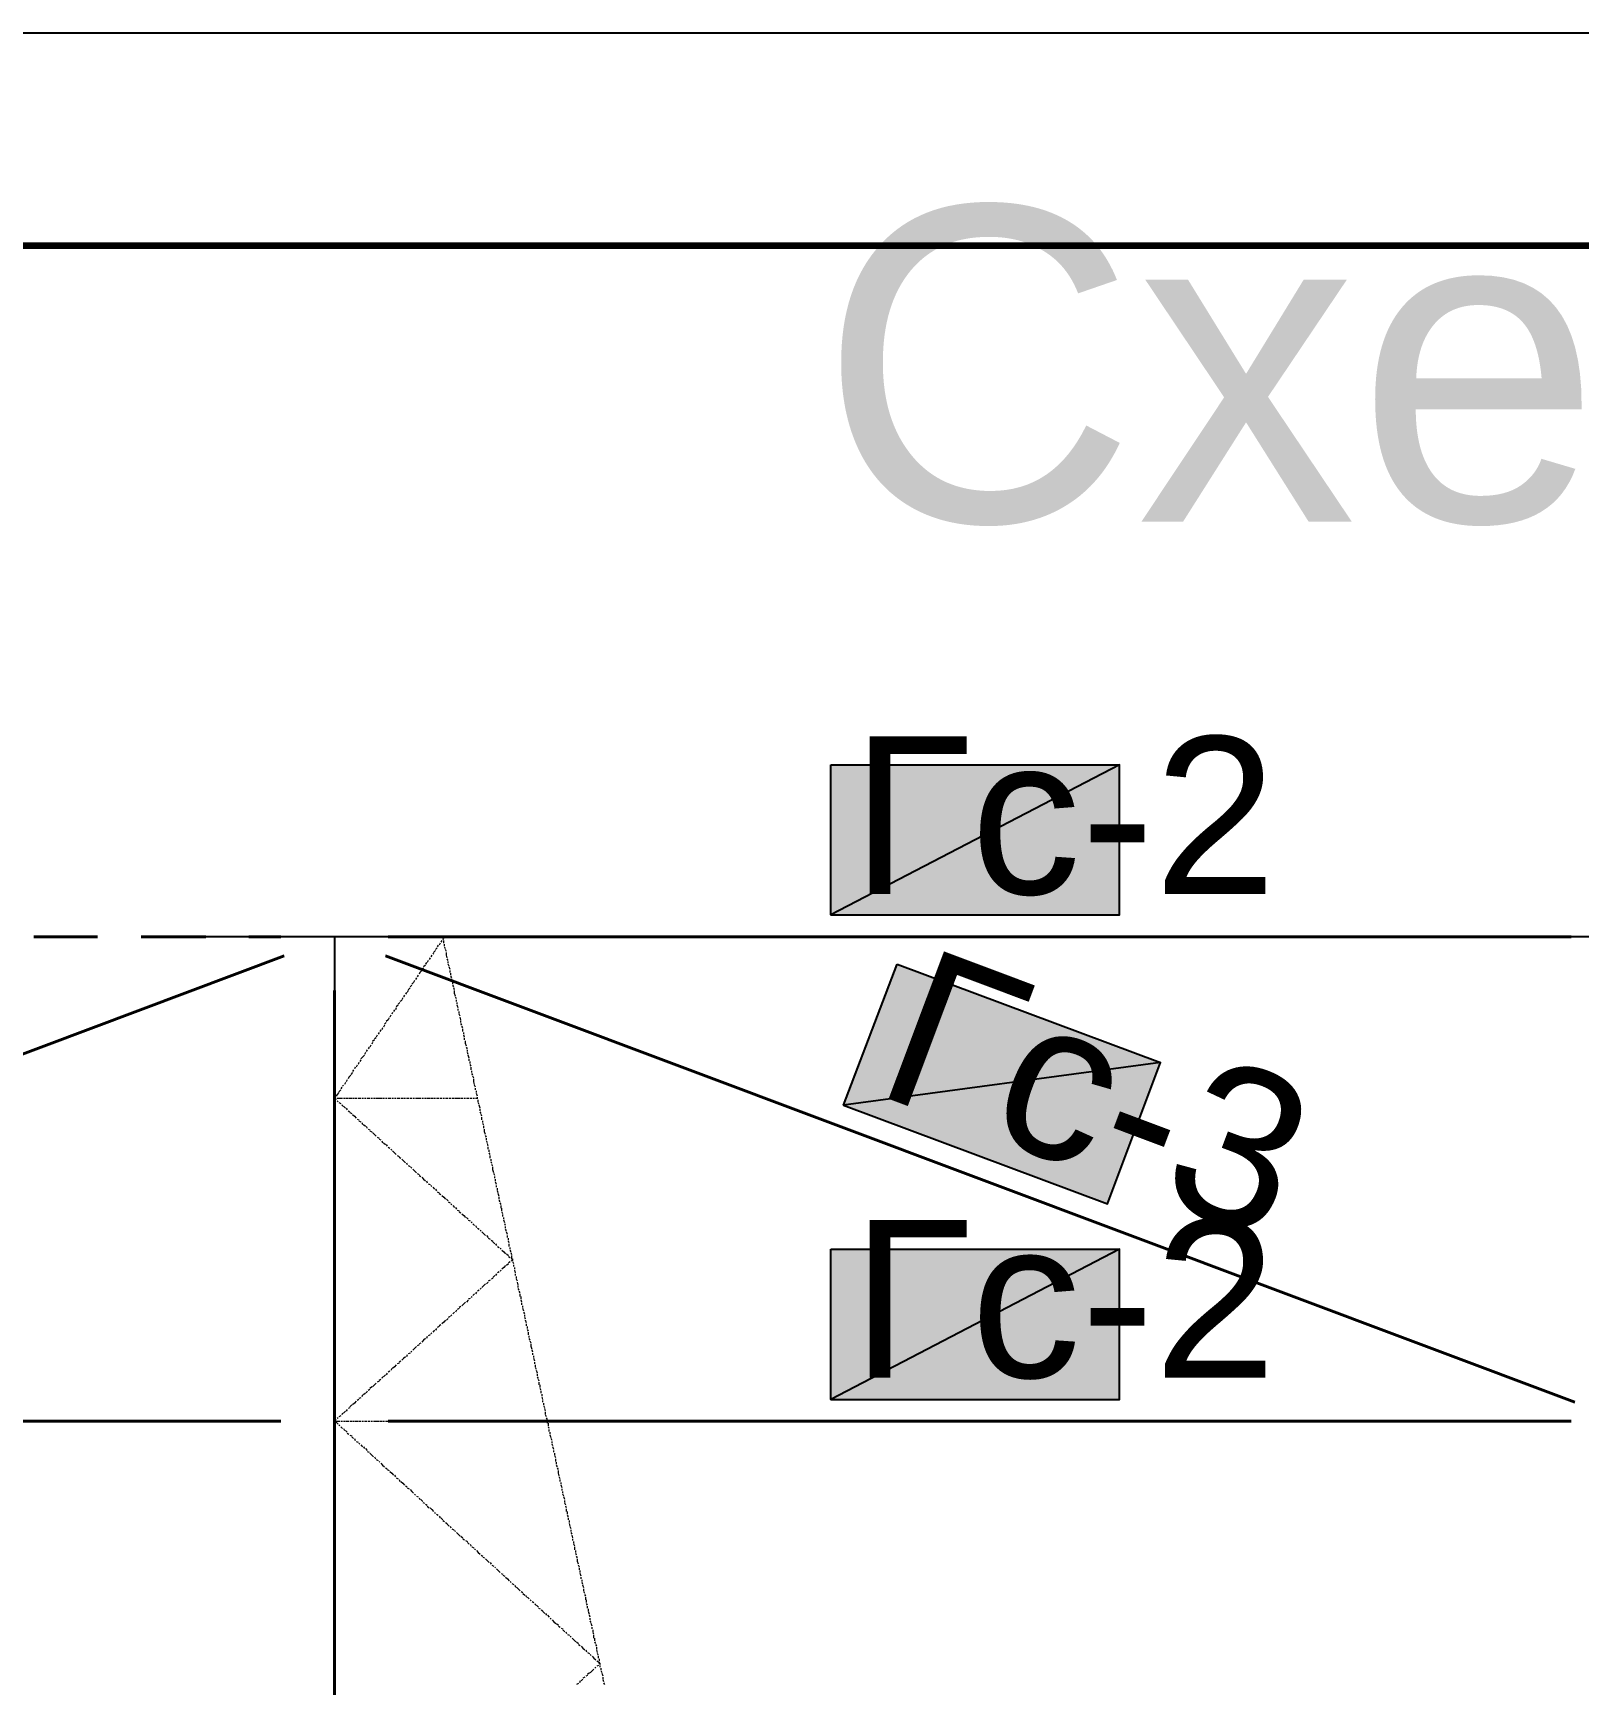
# Model space of a CAD drawing. Extents: x 0 to 604, y 0 to 420.
# Drawn here: x 102.81 to 138.74, y 381.6 to 420 of the extents above; entities that cross this region are included whole.
import ezdxf

# ---------------------------------------------------------------- set-up
doc = ezdxf.new("R2010")
doc.units = 0
doc.styles.add('TEYPDFCAD_TEXT', font='arial.ttf')

# ---------------------------------------------------------------- blocks, each defined once
blk = doc.blocks.new('A2-landscape')
for points in [[(594, 420), (0, 420)], [(589, 415), (20, 415)]]:
    blk.add_lwpolyline(points)

msp = doc.modelspace()

# ---------------------------------------------------------------- hatches: boundary and pattern name
at = {"true_color": 0xffffff}
h = msp.add_hatch(color=0, dxfattribs=at)
h.paths.add_polyline_path([(121.349, 402.992), (128.058, 402.992), (121.349, 399.5)])
h.paths.add_polyline_path([(128.058, 402.992), (121.349, 399.5), (128.058, 399.5)])
h = msp.add_hatch(color=0, dxfattribs=at)
h.paths.add_polyline_path([(122.894, 398.357), (129.011, 396.071), (121.645, 395.076)])
h.paths.add_polyline_path([(129.011, 396.071), (121.645, 395.076), (127.783, 392.79)])
h = msp.add_hatch(color=0, dxfattribs=at)
h.paths.add_polyline_path([(121.349, 391.731), (128.058, 391.731), (121.349, 388.239)])
h.paths.add_polyline_path([(128.058, 391.731), (121.349, 388.239), (128.058, 388.239)])

# ---------------------------------------------------------------- linework, layer by layer
at = {"color": 0, "lineweight": 0, "true_color": 0xffffff}
for p, q in [((121.349, 399.5), (128.058, 399.5)), ((121.645, 395.076), (127.783, 392.79)), ((121.349, 388.239), (128.058, 388.239))]:
    msp.add_line(p, q, dxfattribs=at)
at = {"color": 7, "lineweight": 25}
for p, q in [((103.823, 398.992), (102.828, 398.992)), ((125.328, 398.992), (105.325, 398.992)), ((109.813, 398.992), (109.813, 385.593)), ((127.826, 398.992), (126.809, 398.992)), ((149.31, 398.992), (129.328, 398.992)), ((109.813, 384.09), (109.813, 383.074))]:
    msp.add_line(p, q, dxfattribs=at)
at = {"color": 7, "lineweight": 40}
for p, q in [((104.309, 398.992), (102.828, 398.992)), ((106.828, 398.992), (105.325, 398.992)), ((108.564, 398.992), (107.823, 398.992)), ((138.557, 398.992), (111.061, 398.992)), ((80.984, 388.175), (108.648, 398.547)), ((138.642, 388.175), (110.998, 398.547)), ((109.813, 397.743), (109.813, 310.219)), ((108.564, 387.731), (81.068, 387.731)), ((138.557, 387.731), (111.061, 387.731))]:
    msp.add_line(p, q, dxfattribs=at)
at = {"color": 7, "lineweight": 5}
for p, q in [((112.353, 398.928), (112.332, 398.949)), ((112.332, 398.949), (112.332, 398.928)), ((112.078, 398.568), (112.056, 398.526)), ((112.12, 398.611), (112.099, 398.589)), ((112.162, 398.674), (112.12, 398.632)), ((112.204, 398.738), (112.162, 398.695)), ((112.226, 398.801), (112.204, 398.759)), ((112.268, 398.843), (112.247, 398.801)), ((112.31, 398.907), (112.289, 398.865)), ((112.353, 398.843), (112.353, 398.907)), ((112.374, 398.78), (112.374, 398.822)), ((112.395, 398.716), (112.374, 398.759)), ((112.416, 398.653), (112.395, 398.695)), ((112.416, 398.568), (112.416, 398.632)), ((112.437, 398.505), (112.416, 398.568)), ((111.845, 398.209), (111.802, 398.166)), ((111.887, 398.272), (111.845, 398.23)), ((111.929, 398.335), (111.887, 398.293)), ((111.951, 398.399), (111.929, 398.357)), ((111.993, 398.441), (111.972, 398.399)), ((112.035, 398.505), (112.014, 398.462)), ((112.459, 398.441), (112.437, 398.484)), ((112.459, 398.378), (112.459, 398.42)), ((112.48, 398.314), (112.459, 398.357)), ((112.501, 398.23), (112.48, 398.293)), ((112.501, 398.166), (112.501, 398.209)), ((111.57, 397.806), (111.527, 397.764)), ((111.612, 397.87), (111.57, 397.827)), ((111.654, 397.933), (111.612, 397.891)), ((111.675, 397.976), (111.654, 397.933)), ((111.718, 398.039), (111.697, 397.997)), ((111.76, 398.103), (111.739, 398.06)), ((111.802, 398.166), (111.781, 398.124)), ((112.522, 398.103), (112.522, 398.145)), ((112.543, 398.039), (112.522, 398.081)), ((112.543, 397.954), (112.543, 398.018)), ((112.564, 397.891), (112.564, 397.933)), ((112.585, 397.827), (112.564, 397.87)), ((112.607, 397.764), (112.585, 397.806)), ((111.337, 397.468), (111.294, 397.425)), ((111.379, 397.51), (111.337, 397.489)), ((111.4, 397.574), (111.379, 397.531)), ((111.442, 397.637), (111.421, 397.595)), ((111.485, 397.7), (111.464, 397.658)), ((111.527, 397.743), (111.506, 397.7)), ((112.607, 397.679), (112.607, 397.743)), ((112.628, 397.616), (112.607, 397.679)), ((112.649, 397.552), (112.628, 397.595)), ((112.649, 397.489), (112.649, 397.531)), ((112.67, 397.425), (112.67, 397.468)), ((111.061, 397.065), (111.019, 397.023)), ((111.083, 397.108), (111.061, 397.065)), ((111.125, 397.171), (111.104, 397.129)), ((111.167, 397.235), (111.146, 397.192)), ((111.21, 397.298), (111.189, 397.256)), ((111.252, 397.341), (111.231, 397.298)), ((111.294, 397.404), (111.252, 397.362)), ((112.691, 397.341), (112.67, 397.404)), ((112.691, 397.277), (112.691, 397.319)), ((112.713, 397.214), (112.713, 397.256)), ((112.734, 397.15), (112.713, 397.192)), ((112.755, 397.065), (112.734, 397.129)), ((112.755, 397.002), (112.755, 397.044)), ((110.786, 396.642), (110.744, 396.621)), ((110.808, 396.706), (110.786, 396.663)), ((110.85, 396.769), (110.829, 396.727)), ((110.892, 396.833), (110.871, 396.79)), ((110.934, 396.875), (110.913, 396.833)), ((110.977, 396.938), (110.956, 396.896)), ((111.019, 397.002), (110.977, 396.96)), ((112.776, 396.938), (112.755, 396.981)), ((112.797, 396.875), (112.776, 396.917)), ((112.797, 396.79), (112.797, 396.854)), ((112.818, 396.727), (112.818, 396.769)), ((112.84, 396.663), (112.818, 396.706)), ((112.84, 396.6), (112.84, 396.642)), ((110.532, 396.303), (110.511, 396.261)), ((110.575, 396.367), (110.553, 396.325)), ((110.617, 396.43), (110.596, 396.388)), ((110.659, 396.473), (110.638, 396.43)), ((110.702, 396.536), (110.68, 396.494)), ((110.744, 396.6), (110.702, 396.557)), ((112.861, 396.515), (112.861, 396.579)), ((112.882, 396.452), (112.861, 396.515)), ((112.903, 396.388), (112.882, 396.43)), ((112.903, 396.325), (112.903, 396.367)), ((112.924, 396.261), (112.903, 396.303)), ((110.257, 395.901), (110.236, 395.859)), ((110.299, 395.965), (110.278, 395.923)), ((110.342, 396.007), (110.321, 395.965)), ((110.384, 396.071), (110.363, 396.028)), ((110.427, 396.134), (110.405, 396.092)), ((110.469, 396.198), (110.427, 396.155)), ((110.511, 396.24), (110.469, 396.198)), ((112.945, 396.176), (112.924, 396.24)), ((112.945, 396.113), (112.945, 396.155)), ((112.966, 396.049), (112.966, 396.092)), ((112.988, 395.986), (112.966, 396.028)), ((112.988, 395.901), (112.988, 395.965)), ((113.009, 395.838), (113.009, 395.88)), ((109.982, 395.499), (109.961, 395.457)), ((110.024, 395.541), (110.003, 395.52)), ((110.067, 395.605), (110.046, 395.563)), ((110.109, 395.668), (110.088, 395.626)), ((110.151, 395.732), (110.13, 395.69)), ((110.194, 395.774), (110.151, 395.732)), ((110.236, 395.838), (110.194, 395.796)), ((113.03, 395.774), (113.009, 395.817)), ((113.051, 395.711), (113.03, 395.753)), ((113.051, 395.626), (113.051, 395.69)), ((113.072, 395.563), (113.051, 395.626)), ((113.094, 395.499), (113.072, 395.541)), ((109.834, 395.266), (109.813, 395.245)), ((109.813, 395.245), (109.855, 395.203)), ((109.813, 395.203), (109.813, 395.245)), ((109.813, 395.245), (109.855, 395.245)), ((109.813, 395.139), (109.813, 395.182)), ((109.813, 395.055), (109.813, 395.118)), ((109.876, 395.33), (109.855, 395.288)), ((109.918, 395.372), (109.876, 395.33)), ((109.876, 395.245), (109.94, 395.245)), ((109.876, 395.182), (109.897, 395.16)), ((109.961, 395.436), (109.918, 395.393)), ((109.918, 395.139), (109.961, 395.118)), ((109.94, 395.245), (110.003, 395.245)), ((110.024, 395.245), (110.067, 395.245)), ((110.088, 395.245), (110.13, 395.245)), ((110.151, 395.245), (110.215, 395.245)), ((110.236, 395.245), (110.278, 395.245)), ((110.299, 395.245), (110.342, 395.245)), ((110.363, 395.245), (110.427, 395.245)), ((110.448, 395.245), (110.49, 395.245)), ((110.511, 395.245), (110.553, 395.245)), ((110.575, 395.245), (110.638, 395.245)), ((110.659, 395.245), (110.702, 395.245)), ((110.723, 395.245), (110.765, 395.245)), ((110.786, 395.245), (110.85, 395.245)), ((110.85, 395.245), (110.913, 395.245)), ((110.934, 395.245), (110.977, 395.245)), ((110.998, 395.245), (111.04, 395.245)), ((111.061, 395.245), (111.125, 395.245)), ((111.146, 395.245), (111.189, 395.245)), ((111.21, 395.245), (111.252, 395.245)), ((111.273, 395.245), (111.337, 395.245)), ((111.358, 395.245), (111.4, 395.245)), ((111.421, 395.245), (111.464, 395.245)), ((111.485, 395.245), (111.548, 395.245)), ((111.57, 395.245), (111.612, 395.245)), ((111.633, 395.245), (111.675, 395.245)), ((111.697, 395.245), (111.76, 395.245)), ((111.76, 395.245), (111.823, 395.245)), ((111.845, 395.245), (111.887, 395.245)), ((111.908, 395.245), (111.951, 395.245)), ((111.972, 395.245), (112.035, 395.245)), ((112.056, 395.245), (112.099, 395.245)), ((112.12, 395.245), (112.162, 395.245)), ((112.183, 395.245), (112.247, 395.245)), ((112.268, 395.245), (112.31, 395.245)), ((112.332, 395.245), (112.374, 395.245)), ((112.395, 395.245), (112.459, 395.245)), ((112.48, 395.245), (112.522, 395.245)), ((112.543, 395.245), (112.585, 395.245)), ((112.607, 395.245), (112.67, 395.245)), ((112.67, 395.245), (112.734, 395.245)), ((112.755, 395.245), (112.797, 395.245)), ((112.818, 395.245), (112.861, 395.245)), ((112.882, 395.245), (112.945, 395.245)), ((112.966, 395.245), (113.009, 395.245)), ((113.03, 395.245), (113.072, 395.245)), ((113.094, 395.436), (113.094, 395.478)), ((113.094, 395.245), (113.136, 395.245)), ((113.115, 395.372), (113.115, 395.414)), ((113.136, 395.288), (113.115, 395.351)), ((113.136, 395.224), (113.136, 395.266)), ((113.157, 395.16), (113.157, 395.203)), ((113.178, 395.097), (113.157, 395.139)), ((109.813, 394.991), (109.813, 395.055)), ((109.813, 394.928), (109.813, 394.97)), ((109.813, 394.864), (109.813, 394.906)), ((109.813, 394.779), (109.813, 394.843)), ((109.813, 394.716), (109.813, 394.758)), ((109.982, 395.097), (110.003, 395.055)), ((110.024, 395.055), (110.067, 395.012)), ((110.088, 395.012), (110.109, 394.97)), ((110.13, 394.949), (110.172, 394.928)), ((110.172, 394.906), (110.215, 394.885)), ((110.236, 394.864), (110.278, 394.822)), ((110.278, 394.822), (110.321, 394.779)), ((110.342, 394.758), (110.384, 394.737)), ((113.199, 395.012), (113.178, 395.076)), ((113.199, 394.949), (113.199, 394.991)), ((113.221, 394.885), (113.199, 394.928)), ((113.242, 394.822), (113.221, 394.864)), ((113.242, 394.737), (113.242, 394.801)), ((109.813, 394.652), (109.813, 394.695)), ((109.813, 394.568), (109.813, 394.631)), ((109.813, 394.504), (109.813, 394.547)), ((109.813, 394.441), (109.813, 394.483)), ((109.813, 394.356), (109.813, 394.42)), ((109.813, 394.293), (109.813, 394.335)), ((110.384, 394.716), (110.427, 394.695)), ((110.448, 394.674), (110.469, 394.631)), ((110.49, 394.631), (110.532, 394.589)), ((110.553, 394.589), (110.575, 394.547)), ((110.596, 394.525), (110.638, 394.504)), ((110.638, 394.483), (110.68, 394.462)), ((110.702, 394.441), (110.744, 394.399)), ((110.744, 394.399), (110.786, 394.356)), ((110.808, 394.335), (110.85, 394.314)), ((113.263, 394.674), (113.263, 394.716)), ((113.284, 394.61), (113.263, 394.652)), ((113.284, 394.547), (113.284, 394.589)), ((113.305, 394.462), (113.305, 394.525)), ((113.326, 394.399), (113.305, 394.462)), ((113.347, 394.335), (113.326, 394.377)), ((109.813, 394.229), (109.813, 394.271)), ((109.813, 394.144), (109.813, 394.208)), ((109.813, 394.081), (109.813, 394.144)), ((109.813, 394.017), (109.813, 394.06)), ((109.813, 393.954), (109.813, 393.996)), ((110.85, 394.293), (110.892, 394.271)), ((110.913, 394.25), (110.934, 394.208)), ((110.956, 394.208), (110.998, 394.166)), ((111.019, 394.166), (111.04, 394.123)), ((111.061, 394.102), (111.104, 394.081)), ((111.125, 394.06), (111.146, 394.039)), ((111.167, 394.017), (111.21, 393.975)), ((111.21, 393.975), (111.252, 393.933)), ((113.347, 394.271), (113.347, 394.314)), ((113.369, 394.208), (113.347, 394.25)), ((113.39, 394.123), (113.369, 394.187)), ((113.39, 394.06), (113.39, 394.102)), ((113.411, 393.996), (113.411, 394.039)), ((113.432, 393.933), (113.411, 393.975)), ((109.813, 393.869), (109.813, 393.933)), ((109.813, 393.806), (109.813, 393.848)), ((109.813, 393.742), (109.813, 393.785)), ((109.813, 393.658), (109.813, 393.721)), ((109.813, 393.594), (109.813, 393.637)), ((109.813, 393.531), (109.813, 393.573)), ((111.273, 393.912), (111.316, 393.89)), ((111.316, 393.869), (111.358, 393.848)), ((111.379, 393.827), (111.421, 393.785)), ((111.421, 393.785), (111.464, 393.742)), ((111.485, 393.742), (111.506, 393.7)), ((111.527, 393.679), (111.57, 393.658)), ((111.591, 393.637), (111.612, 393.615)), ((111.633, 393.594), (111.675, 393.552)), ((113.432, 393.848), (113.432, 393.912)), ((113.453, 393.785), (113.453, 393.827)), ((113.475, 393.721), (113.453, 393.764)), ((113.496, 393.658), (113.475, 393.7)), ((113.496, 393.573), (113.496, 393.637)), ((113.517, 393.51), (113.496, 393.573)), ((109.813, 393.446), (109.813, 393.51)), ((109.813, 393.382), (109.813, 393.425)), ((109.813, 393.319), (109.813, 393.361)), ((109.813, 393.234), (109.813, 393.298)), ((109.813, 393.171), (109.813, 393.234)), ((111.675, 393.552), (111.718, 393.51)), ((111.739, 393.488), (111.781, 393.467)), ((111.781, 393.446), (111.823, 393.425)), ((111.845, 393.404), (111.887, 393.361)), ((111.887, 393.361), (111.929, 393.319)), ((111.951, 393.319), (111.972, 393.277)), ((111.993, 393.255), (112.035, 393.234)), ((112.056, 393.213), (112.078, 393.192)), ((113.538, 393.446), (113.517, 393.488)), ((113.538, 393.382), (113.538, 393.425)), ((113.559, 393.319), (113.559, 393.361)), ((113.58, 393.234), (113.559, 393.298)), ((113.58, 393.171), (113.58, 393.213)), ((109.813, 393.107), (109.813, 393.15)), ((109.813, 393.044), (109.813, 393.086)), ((109.813, 392.959), (109.813, 393.023)), ((109.813, 392.896), (109.813, 392.938)), ((109.813, 392.832), (109.813, 392.874)), ((109.813, 392.747), (109.813, 392.811)), ((112.099, 393.171), (112.141, 393.128)), ((112.162, 393.128), (112.183, 393.086)), ((112.204, 393.065), (112.247, 393.044)), ((112.247, 393.023), (112.289, 393.002)), ((112.31, 392.98), (112.353, 392.938)), ((112.353, 392.938), (112.395, 392.896)), ((112.416, 392.896), (112.459, 392.853)), ((112.459, 392.832), (112.501, 392.811)), ((113.602, 393.107), (113.602, 393.15)), ((113.623, 393.044), (113.602, 393.086)), ((113.644, 392.959), (113.623, 393.023)), ((113.644, 392.896), (113.644, 392.938)), ((113.665, 392.832), (113.644, 392.874)), ((113.686, 392.769), (113.665, 392.811)), ((109.813, 392.684), (109.813, 392.726)), ((109.813, 392.62), (109.813, 392.663)), ((109.813, 392.536), (109.813, 392.599)), ((109.813, 392.472), (109.813, 392.515)), ((109.813, 392.409), (109.813, 392.451)), ((112.522, 392.79), (112.543, 392.769)), ((112.564, 392.747), (112.607, 392.705)), ((112.628, 392.705), (112.649, 392.663)), ((112.67, 392.642), (112.713, 392.62)), ((112.713, 392.599), (112.755, 392.578)), ((112.776, 392.557), (112.818, 392.515)), ((112.818, 392.515), (112.861, 392.472)), ((112.882, 392.472), (112.924, 392.43)), ((113.686, 392.684), (113.686, 392.747)), ((113.707, 392.62), (113.707, 392.684)), ((113.728, 392.557), (113.707, 392.599)), ((113.728, 392.493), (113.728, 392.536)), ((113.75, 392.43), (113.75, 392.472)), ((109.813, 392.324), (109.813, 392.388)), ((109.813, 392.261), (109.813, 392.324)), ((109.813, 392.197), (109.813, 392.239)), ((109.813, 392.134), (109.813, 392.176)), ((109.813, 392.049), (109.813, 392.113)), ((112.924, 392.409), (112.966, 392.388)), ((112.988, 392.366), (113.009, 392.345)), ((113.03, 392.324), (113.072, 392.282)), ((113.094, 392.282), (113.115, 392.239)), ((113.136, 392.218), (113.178, 392.197)), ((113.199, 392.176), (113.221, 392.155)), ((113.242, 392.134), (113.284, 392.091)), ((113.284, 392.091), (113.326, 392.049)), ((113.347, 392.049), (113.39, 392.007)), ((113.771, 392.345), (113.75, 392.409)), ((113.792, 392.282), (113.771, 392.324)), ((113.792, 392.218), (113.792, 392.261)), ((113.813, 392.155), (113.792, 392.197)), ((113.834, 392.07), (113.813, 392.134)), ((113.834, 392.007), (113.834, 392.049)), ((109.813, 391.985), (109.813, 392.028)), ((109.813, 391.922), (109.813, 391.964)), ((109.813, 391.837), (109.813, 391.901)), ((109.813, 391.774), (109.813, 391.816)), ((109.813, 391.71), (109.813, 391.753)), ((109.813, 391.626), (109.813, 391.689)), ((113.39, 391.985), (113.432, 391.964)), ((113.453, 391.943), (113.496, 391.922)), ((113.496, 391.901), (113.538, 391.858)), ((113.559, 391.858), (113.58, 391.816)), ((113.602, 391.795), (113.644, 391.774)), ((113.665, 391.753), (113.686, 391.731)), ((113.707, 391.71), (113.75, 391.668)), ((113.75, 391.668), (113.792, 391.626)), ((113.856, 391.943), (113.856, 391.985)), ((113.877, 391.88), (113.856, 391.922)), ((113.877, 391.795), (113.877, 391.858)), ((113.898, 391.731), (113.898, 391.774)), ((113.919, 391.668), (113.898, 391.71)), ((109.813, 391.562), (109.813, 391.604)), ((109.813, 391.499), (109.813, 391.541)), ((109.813, 391.414), (109.813, 391.478)), ((109.813, 391.351), (109.813, 391.414)), ((109.813, 391.287), (109.813, 391.329)), ((109.813, 391.223), (109.813, 391.266)), ((113.75, 391.308), (113.707, 391.266)), ((113.792, 391.351), (113.75, 391.308)), ((113.813, 391.626), (113.856, 391.583)), ((113.856, 391.393), (113.813, 391.351)), ((113.856, 391.562), (113.898, 391.541)), ((113.898, 391.435), (113.856, 391.414)), ((113.94, 391.604), (113.919, 391.647)), ((113.919, 391.52), (113.961, 391.499)), ((113.961, 391.499), (113.919, 391.456)), ((113.94, 391.52), (113.94, 391.583)), ((113.961, 391.456), (113.94, 391.52)), ((113.983, 391.393), (113.961, 391.435)), ((113.983, 391.329), (113.983, 391.372)), ((114.004, 391.266), (114.004, 391.308)), ((109.813, 391.139), (109.813, 391.202)), ((109.813, 391.075), (109.813, 391.118)), ((109.813, 391.012), (109.813, 391.054)), ((109.813, 390.927), (109.813, 390.991)), ((109.813, 390.864), (109.813, 390.906)), ((113.284, 390.885), (113.242, 390.842)), ((113.326, 390.927), (113.284, 390.885)), ((113.39, 390.969), (113.347, 390.927)), ((113.432, 391.012), (113.39, 390.991)), ((113.496, 391.054), (113.453, 391.033)), ((113.538, 391.118), (113.496, 391.075)), ((113.58, 391.16), (113.559, 391.118)), ((113.644, 391.202), (113.602, 391.181)), ((113.686, 391.245), (113.665, 391.223)), ((114.025, 391.181), (114.004, 391.245)), ((114.025, 391.118), (114.025, 391.16)), ((114.046, 391.054), (114.046, 391.096)), ((114.067, 390.991), (114.046, 391.033)), ((114.088, 390.906), (114.067, 390.969)), ((114.088, 390.842), (114.088, 390.885)), ((109.813, 390.8), (109.813, 390.842)), ((109.813, 390.716), (109.813, 390.779)), ((109.813, 390.652), (109.813, 390.694)), ((109.813, 390.589), (109.813, 390.631)), ((109.813, 390.504), (109.813, 390.567)), ((109.813, 390.44), (109.813, 390.504)), ((112.861, 390.504), (112.818, 390.461)), ((112.924, 390.546), (112.882, 390.504)), ((112.966, 390.589), (112.924, 390.567)), ((113.009, 390.631), (112.988, 390.61)), ((113.072, 390.694), (113.03, 390.652)), ((113.115, 390.737), (113.094, 390.694)), ((113.178, 390.779), (113.136, 390.758)), ((113.221, 390.821), (113.199, 390.8)), ((114.109, 390.779), (114.088, 390.821)), ((114.131, 390.716), (114.109, 390.758)), ((114.131, 390.631), (114.131, 390.694)), ((114.152, 390.567), (114.152, 390.631)), ((114.173, 390.504), (114.152, 390.546)), ((109.813, 390.377), (109.813, 390.419)), ((109.813, 390.313), (109.813, 390.356)), ((109.813, 390.229), (109.813, 390.292)), ((109.813, 390.165), (109.813, 390.207)), ((109.813, 390.102), (109.813, 390.144)), ((112.459, 390.123), (112.416, 390.08)), ((112.501, 390.165), (112.459, 390.144)), ((112.543, 390.207), (112.522, 390.186)), ((112.607, 390.271), (112.564, 390.229)), ((112.649, 390.313), (112.628, 390.271)), ((112.713, 390.356), (112.67, 390.334)), ((112.755, 390.398), (112.713, 390.377)), ((112.818, 390.461), (112.776, 390.419)), ((114.173, 390.44), (114.173, 390.483)), ((114.194, 390.377), (114.194, 390.419)), ((114.215, 390.292), (114.194, 390.356)), ((114.237, 390.229), (114.215, 390.271)), ((114.237, 390.165), (114.237, 390.207)), ((114.258, 390.102), (114.237, 390.144)), ((109.813, 390.017), (109.813, 390.08)), ((109.813, 389.953), (109.813, 389.996)), ((109.813, 389.89), (109.813, 389.932)), ((109.813, 389.805), (109.813, 389.869)), ((109.813, 389.742), (109.813, 389.784)), ((112.035, 389.742), (111.993, 389.721)), ((112.078, 389.784), (112.056, 389.763)), ((112.141, 389.848), (112.099, 389.805)), ((112.183, 389.89), (112.162, 389.848)), ((112.247, 389.932), (112.204, 389.911)), ((112.289, 389.975), (112.247, 389.953)), ((112.353, 390.038), (112.31, 389.996)), ((112.395, 390.08), (112.353, 390.038)), ((114.279, 390.017), (114.258, 390.08)), ((114.279, 389.953), (114.279, 389.996)), ((114.3, 389.89), (114.3, 389.932)), ((114.321, 389.827), (114.3, 389.869)), ((114.321, 389.742), (114.321, 389.805)), ((109.813, 389.678), (109.813, 389.721)), ((109.813, 389.594), (109.813, 389.657)), ((109.813, 389.53), (109.813, 389.594)), ((109.813, 389.467), (109.813, 389.509)), ((109.813, 389.403), (109.813, 389.445)), ((109.813, 389.318), (109.813, 389.382)), ((111.612, 389.361), (111.591, 389.34)), ((111.675, 389.424), (111.633, 389.382)), ((111.718, 389.467), (111.675, 389.424)), ((111.781, 389.509), (111.739, 389.488)), ((111.823, 389.551), (111.781, 389.53)), ((111.887, 389.615), (111.845, 389.572)), ((111.929, 389.657), (111.887, 389.615)), ((111.972, 389.699), (111.951, 389.657)), ((114.342, 389.678), (114.342, 389.721)), ((114.364, 389.615), (114.342, 389.657)), ((114.385, 389.551), (114.364, 389.594)), ((114.385, 389.467), (114.385, 389.53)), ((114.406, 389.403), (114.385, 389.467)), ((114.427, 389.34), (114.406, 389.382)), ((109.813, 389.255), (109.813, 389.297)), ((109.813, 389.192), (109.813, 389.234)), ((109.813, 389.107), (109.813, 389.17)), ((109.813, 389.043), (109.813, 389.086)), ((109.813, 388.98), (109.813, 389.022)), ((111.21, 389.001), (111.167, 388.959)), ((111.252, 389.043), (111.21, 389.001)), ((111.316, 389.086), (111.273, 389.065)), ((111.358, 389.128), (111.316, 389.107)), ((111.421, 389.192), (111.379, 389.149)), ((111.464, 389.234), (111.421, 389.192)), ((111.506, 389.276), (111.485, 389.234)), ((111.57, 389.318), (111.527, 389.297)), ((114.427, 389.276), (114.427, 389.318)), ((114.448, 389.213), (114.448, 389.255)), ((114.469, 389.128), (114.448, 389.192)), ((114.469, 389.065), (114.469, 389.107)), ((114.49, 389.001), (114.49, 389.043)), ((114.512, 388.937), (114.49, 388.98)), ((109.813, 388.895), (109.813, 388.959)), ((109.813, 388.832), (109.813, 388.874)), ((109.813, 388.768), (109.813, 388.81)), ((109.813, 388.683), (109.813, 388.747)), ((109.813, 388.62), (109.813, 388.683)), ((109.813, 388.557), (109.813, 388.599)), ((110.744, 388.578), (110.702, 388.535)), ((110.786, 388.62), (110.744, 388.578)), ((110.85, 388.662), (110.808, 388.641)), ((110.892, 388.705), (110.85, 388.683)), ((110.934, 388.768), (110.913, 388.726)), ((110.998, 388.81), (110.956, 388.768)), ((111.04, 388.853), (111.019, 388.81)), ((111.104, 388.895), (111.061, 388.874)), ((111.146, 388.959), (111.125, 388.916)), ((114.533, 388.853), (114.512, 388.916)), ((114.533, 388.789), (114.533, 388.832)), ((114.554, 388.726), (114.533, 388.768)), ((114.575, 388.662), (114.554, 388.705)), ((114.575, 388.578), (114.575, 388.641)), ((114.596, 388.514), (114.596, 388.578)), ((109.813, 388.493), (109.813, 388.535)), ((109.813, 388.408), (109.813, 388.472)), ((109.813, 388.345), (109.813, 388.387)), ((109.813, 388.281), (109.813, 388.324)), ((109.813, 388.197), (109.813, 388.26)), ((110.321, 388.197), (110.278, 388.154)), ((110.384, 388.239), (110.342, 388.218)), ((110.427, 388.281), (110.384, 388.26)), ((110.469, 388.345), (110.448, 388.303)), ((110.532, 388.387), (110.49, 388.345)), ((110.575, 388.43), (110.553, 388.387)), ((110.638, 388.472), (110.596, 388.451)), ((110.68, 388.535), (110.638, 388.493)), ((114.618, 388.451), (114.596, 388.493)), ((114.618, 388.387), (114.618, 388.43)), ((114.639, 388.324), (114.639, 388.366)), ((114.66, 388.239), (114.639, 388.303)), ((114.66, 388.175), (114.66, 388.218)), ((109.813, 388.133), (109.813, 388.175)), ((109.813, 388.07), (109.813, 388.112)), ((109.813, 387.985), (109.813, 388.048)), ((109.813, 387.921), (109.813, 387.964)), ((109.813, 387.858), (109.813, 387.9)), ((109.813, 387.773), (109.813, 387.837)), ((109.897, 387.816), (109.876, 387.795)), ((109.961, 387.858), (109.918, 387.837)), ((110.003, 387.921), (109.982, 387.879)), ((110.067, 387.964), (110.024, 387.921)), ((110.109, 388.006), (110.088, 387.964)), ((110.172, 388.048), (110.13, 388.027)), ((110.215, 388.112), (110.172, 388.07)), ((110.278, 388.154), (110.236, 388.112)), ((114.681, 388.112), (114.681, 388.154)), ((114.702, 388.048), (114.681, 388.091)), ((114.723, 387.964), (114.702, 388.027)), ((114.723, 387.9), (114.723, 387.943)), ((114.745, 387.837), (114.723, 387.879)), ((114.766, 387.773), (114.745, 387.816)), ((109.855, 387.773), (109.813, 387.731)), ((109.813, 387.71), (109.813, 387.773)), ((109.813, 387.731), (109.876, 387.731)), ((109.813, 387.731), (109.855, 387.71)), ((109.813, 387.646), (109.813, 387.689)), ((109.813, 387.583), (109.813, 387.625)), ((109.813, 387.498), (109.813, 387.562)), ((109.813, 387.435), (109.813, 387.477)), ((109.855, 387.71), (109.897, 387.667)), ((109.876, 387.731), (109.94, 387.731)), ((109.918, 387.646), (109.94, 387.625)), ((109.961, 387.731), (110.003, 387.731)), ((109.961, 387.604), (110.003, 387.562)), ((110.024, 387.731), (110.067, 387.731)), ((110.024, 387.562), (110.046, 387.519)), ((110.067, 387.519), (110.109, 387.477)), ((110.088, 387.731), (110.151, 387.731)), ((110.109, 387.456), (110.151, 387.435)), ((110.172, 387.731), (110.215, 387.731)), ((110.236, 387.731), (110.278, 387.731)), ((110.299, 387.731), (110.363, 387.731)), ((110.384, 387.731), (110.427, 387.731)), ((110.448, 387.731), (110.49, 387.731)), ((110.511, 387.731), (110.575, 387.731)), ((110.596, 387.731), (110.638, 387.731)), ((110.659, 387.731), (110.702, 387.731)), ((110.723, 387.731), (110.786, 387.731)), ((110.786, 387.731), (110.85, 387.731)), ((110.871, 387.731), (110.913, 387.731)), ((110.934, 387.731), (110.977, 387.731)), ((110.998, 387.731), (111.061, 387.731)), ((111.083, 387.731), (111.125, 387.731)), ((111.146, 387.731), (111.189, 387.731)), ((111.21, 387.731), (111.273, 387.731)), ((111.294, 387.731), (111.337, 387.731)), ((111.358, 387.731), (111.4, 387.731)), ((111.421, 387.731), (111.485, 387.731)), ((111.506, 387.731), (111.548, 387.731)), ((111.57, 387.731), (111.612, 387.731)), ((111.633, 387.731), (111.697, 387.731)), ((111.697, 387.731), (111.76, 387.731)), ((111.781, 387.731), (111.823, 387.731)), ((111.845, 387.731), (111.887, 387.731)), ((111.908, 387.731), (111.972, 387.731)), ((111.993, 387.731), (112.035, 387.731)), ((112.056, 387.731), (112.099, 387.731)), ((112.12, 387.731), (112.183, 387.731)), ((112.204, 387.731), (112.247, 387.731)), ((112.268, 387.731), (112.31, 387.731)), ((112.332, 387.731), (112.395, 387.731)), ((112.416, 387.731), (112.459, 387.731)), ((112.48, 387.731), (112.522, 387.731)), ((112.543, 387.731), (112.607, 387.731)), ((112.607, 387.731), (112.67, 387.731)), ((112.691, 387.731), (112.734, 387.731)), ((112.755, 387.731), (112.797, 387.731)), ((112.818, 387.731), (112.882, 387.731)), ((112.903, 387.731), (112.945, 387.731)), ((112.966, 387.731), (113.009, 387.731)), ((113.03, 387.731), (113.094, 387.731)), ((113.115, 387.731), (113.157, 387.731)), ((113.178, 387.731), (113.221, 387.731)), ((113.242, 387.731), (113.305, 387.731)), ((113.326, 387.731), (113.369, 387.731)), ((113.39, 387.731), (113.432, 387.731)), ((113.453, 387.731), (113.517, 387.731)), ((113.517, 387.731), (113.58, 387.731)), ((113.602, 387.731), (113.644, 387.731)), ((113.665, 387.731), (113.707, 387.731)), ((113.728, 387.731), (113.792, 387.731)), ((113.813, 387.731), (113.856, 387.731)), ((113.877, 387.731), (113.919, 387.731)), ((113.94, 387.731), (114.004, 387.731)), ((114.025, 387.731), (114.067, 387.731)), ((114.088, 387.731), (114.131, 387.731)), ((114.152, 387.731), (114.215, 387.731)), ((114.237, 387.731), (114.279, 387.731)), ((114.3, 387.731), (114.342, 387.731)), ((114.364, 387.731), (114.427, 387.731)), ((114.427, 387.731), (114.49, 387.731)), ((114.512, 387.731), (114.554, 387.731)), ((114.575, 387.731), (114.618, 387.731)), ((114.639, 387.731), (114.702, 387.731)), ((114.723, 387.731), (114.766, 387.731)), ((114.766, 387.689), (114.766, 387.752)), ((114.787, 387.625), (114.787, 387.689)), ((114.808, 387.562), (114.787, 387.604)), ((114.808, 387.498), (114.808, 387.541)), ((114.829, 387.435), (114.829, 387.477)), ((109.813, 387.371), (109.813, 387.413)), ((109.813, 387.286), (109.813, 387.35)), ((109.813, 387.223), (109.813, 387.265)), ((109.813, 387.159), (109.813, 387.202)), ((109.813, 387.075), (109.813, 387.138)), ((109.813, 387.011), (109.813, 387.054)), ((110.172, 387.413), (110.215, 387.392)), ((110.215, 387.371), (110.257, 387.329)), ((110.278, 387.329), (110.299, 387.286)), ((110.321, 387.265), (110.363, 387.244)), ((110.384, 387.223), (110.405, 387.202)), ((110.427, 387.181), (110.469, 387.138)), ((110.49, 387.138), (110.511, 387.096)), ((110.532, 387.096), (110.575, 387.054)), ((114.85, 387.35), (114.829, 387.413)), ((114.871, 387.286), (114.85, 387.329)), ((114.871, 387.223), (114.871, 387.265)), ((114.893, 387.159), (114.871, 387.202)), ((114.914, 387.075), (114.893, 387.138)), ((114.914, 387.011), (114.914, 387.054)), ((109.813, 386.948), (109.813, 386.99)), ((109.813, 386.863), (109.813, 386.927)), ((109.813, 386.8), (109.813, 386.863)), ((109.813, 386.736), (109.813, 386.779)), ((109.813, 386.673), (109.813, 386.715)), ((110.575, 387.032), (110.617, 387.011)), ((110.638, 386.99), (110.68, 386.948)), ((110.68, 386.948), (110.723, 386.906)), ((110.744, 386.906), (110.765, 386.863)), ((110.786, 386.842), (110.829, 386.821)), ((110.85, 386.8), (110.871, 386.779)), ((110.892, 386.757), (110.934, 386.715)), ((110.934, 386.715), (110.977, 386.673)), ((114.935, 386.948), (114.935, 386.99)), ((114.956, 386.884), (114.935, 386.927)), ((114.956, 386.8), (114.956, 386.863)), ((114.977, 386.736), (114.977, 386.779)), ((114.999, 386.673), (114.977, 386.715)), ((109.813, 386.588), (109.813, 386.651)), ((109.813, 386.524), (109.813, 386.567)), ((109.813, 386.461), (109.813, 386.503)), ((109.813, 386.376), (109.813, 386.44)), ((109.813, 386.313), (109.813, 386.355)), ((109.813, 386.249), (109.813, 386.292)), ((110.998, 386.651), (111.04, 386.63)), ((111.04, 386.609), (111.083, 386.588)), ((111.104, 386.567), (111.146, 386.524)), ((111.146, 386.524), (111.189, 386.482)), ((111.21, 386.482), (111.231, 386.44)), ((111.252, 386.419), (111.294, 386.397)), ((111.316, 386.376), (111.337, 386.334)), ((111.358, 386.334), (111.4, 386.292)), ((111.4, 386.292), (111.442, 386.249)), ((115.02, 386.609), (114.999, 386.651)), ((115.02, 386.524), (115.02, 386.588)), ((115.041, 386.461), (115.02, 386.524)), ((115.062, 386.397), (115.041, 386.44)), ((115.062, 386.334), (115.062, 386.376)), ((115.083, 386.271), (115.083, 386.313)), ((109.813, 386.165), (109.813, 386.228)), ((109.813, 386.101), (109.813, 386.144)), ((109.813, 386.038), (109.813, 386.08)), ((109.813, 385.953), (109.813, 386.017)), ((109.813, 385.889), (109.813, 385.953)), ((111.464, 386.228), (111.506, 386.207)), ((111.506, 386.186), (111.548, 386.165)), ((111.57, 386.144), (111.612, 386.101)), ((111.612, 386.101), (111.654, 386.059)), ((111.675, 386.038), (111.697, 386.017)), ((111.718, 385.995), (111.76, 385.974)), ((111.781, 385.953), (111.802, 385.911)), ((111.823, 385.911), (111.866, 385.868)), ((115.104, 386.186), (115.083, 386.249)), ((115.104, 386.122), (115.104, 386.165)), ((115.126, 386.059), (115.126, 386.101)), ((115.147, 385.995), (115.126, 386.038)), ((115.168, 385.911), (115.147, 385.974)), ((115.168, 385.847), (115.168, 385.889)), ((109.813, 385.826), (109.813, 385.868)), ((109.813, 385.762), (109.813, 385.805)), ((109.813, 385.678), (109.813, 385.741)), ((109.813, 385.614), (109.813, 385.657)), ((109.813, 385.551), (109.813, 385.593)), ((109.813, 385.466), (109.813, 385.53)), ((111.866, 385.847), (111.908, 385.826)), ((111.929, 385.805), (111.972, 385.784)), ((111.972, 385.762), (112.014, 385.72)), ((112.035, 385.72), (112.078, 385.678)), ((112.078, 385.678), (112.12, 385.635)), ((112.141, 385.614), (112.162, 385.593)), ((112.183, 385.572), (112.226, 385.551)), ((112.247, 385.53), (112.268, 385.487)), ((115.189, 385.784), (115.168, 385.826)), ((115.21, 385.72), (115.189, 385.762)), ((115.21, 385.635), (115.21, 385.699)), ((115.231, 385.572), (115.231, 385.635)), ((115.252, 385.509), (115.231, 385.551)), ((109.813, 385.403), (109.813, 385.445)), ((109.813, 385.339), (109.813, 385.382)), ((109.813, 385.255), (109.813, 385.318)), ((109.813, 385.191), (109.813, 385.233)), ((109.813, 385.127), (109.813, 385.17)), ((112.289, 385.487), (112.332, 385.445)), ((112.332, 385.424), (112.374, 385.403)), ((112.395, 385.382), (112.437, 385.36)), ((112.437, 385.339), (112.48, 385.297)), ((112.501, 385.297), (112.522, 385.255)), ((112.543, 385.233), (112.585, 385.212)), ((112.607, 385.191), (112.628, 385.17)), ((112.649, 385.149), (112.691, 385.106)), ((115.252, 385.445), (115.252, 385.487)), ((115.274, 385.382), (115.274, 385.424)), ((115.295, 385.297), (115.274, 385.36)), ((115.316, 385.233), (115.295, 385.276)), ((115.316, 385.17), (115.316, 385.212)), ((115.337, 385.106), (115.316, 385.149)), ((109.813, 385.043), (109.813, 385.106)), ((109.813, 384.979), (109.813, 385.043)), ((109.813, 384.916), (109.813, 384.958)), ((109.813, 384.852), (109.813, 384.895)), ((109.813, 384.768), (109.813, 384.831)), ((109.813, 384.704), (109.813, 384.746)), ((112.691, 385.106), (112.734, 385.064)), ((112.755, 385.064), (112.797, 385.022)), ((112.797, 385), (112.84, 384.979)), ((112.861, 384.958), (112.903, 384.937)), ((112.903, 384.916), (112.945, 384.873)), ((112.966, 384.873), (112.988, 384.831)), ((113.009, 384.81), (113.051, 384.789)), ((113.072, 384.768), (113.094, 384.746)), ((115.358, 385.022), (115.337, 385.085)), ((115.358, 384.958), (115.358, 385)), ((115.379, 384.895), (115.379, 384.937)), ((115.401, 384.831), (115.379, 384.873)), ((115.401, 384.746), (115.401, 384.81)), ((109.813, 384.641), (109.813, 384.683)), ((109.813, 384.556), (109.813, 384.62)), ((109.813, 384.492), (109.813, 384.535)), ((109.813, 384.429), (109.813, 384.471)), ((109.813, 384.344), (109.813, 384.408)), ((113.115, 384.725), (113.157, 384.683)), ((113.157, 384.683), (113.199, 384.641)), ((113.221, 384.62), (113.263, 384.598)), ((113.263, 384.577), (113.305, 384.556)), ((113.326, 384.535), (113.369, 384.492)), ((113.369, 384.492), (113.411, 384.45)), ((113.432, 384.45), (113.453, 384.408)), ((113.475, 384.387), (113.517, 384.365)), ((115.422, 384.683), (115.422, 384.725)), ((115.443, 384.62), (115.422, 384.662)), ((115.464, 384.556), (115.443, 384.598)), ((115.464, 384.471), (115.464, 384.535)), ((115.485, 384.408), (115.464, 384.471)), ((115.507, 384.344), (115.485, 384.387)), ((109.813, 384.281), (109.813, 384.323)), ((109.813, 384.217), (109.813, 384.26)), ((109.813, 384.133), (109.813, 384.196)), ((109.813, 384.069), (109.813, 384.133)), ((109.813, 384.006), (109.813, 384.048)), ((109.813, 383.942), (109.813, 383.985)), ((113.538, 384.344), (113.559, 384.323)), ((113.58, 384.302), (113.623, 384.26)), ((113.623, 384.26), (113.665, 384.217)), ((113.686, 384.196), (113.728, 384.175)), ((113.728, 384.154), (113.771, 384.133)), ((113.792, 384.111), (113.834, 384.069)), ((113.834, 384.069), (113.877, 384.027)), ((113.898, 384.006), (113.919, 383.985)), ((115.507, 384.281), (115.507, 384.323)), ((115.528, 384.217), (115.528, 384.26)), ((115.549, 384.133), (115.528, 384.196)), ((115.549, 384.069), (115.549, 384.111)), ((115.57, 384.006), (115.57, 384.048)), ((115.591, 383.942), (115.57, 383.985)), ((109.813, 383.858), (109.813, 383.921)), ((109.813, 383.794), (109.813, 383.836)), ((109.813, 383.73), (109.813, 383.773)), ((109.813, 383.646), (109.813, 383.709)), ((109.813, 383.582), (109.813, 383.625)), ((113.94, 383.963), (113.983, 383.942)), ((114.004, 383.921), (114.025, 383.879)), ((114.046, 383.879), (114.088, 383.836)), ((114.088, 383.836), (114.131, 383.794)), ((114.152, 383.773), (114.194, 383.752)), ((114.194, 383.73), (114.237, 383.688)), ((114.258, 383.688), (114.279, 383.646)), ((114.3, 383.646), (114.342, 383.603)), ((115.612, 383.858), (115.591, 383.921)), ((115.612, 383.794), (115.612, 383.836)), ((115.633, 383.73), (115.612, 383.773)), ((115.655, 383.667), (115.633, 383.709)), ((115.655, 383.582), (115.655, 383.646)), ((109.813, 383.519), (109.813, 383.561)), ((109.813, 383.434), (109.813, 383.498)), ((109.813, 383.371), (109.813, 383.413)), ((109.813, 383.307), (109.813, 383.349)), ((109.813, 383.223), (109.813, 383.286)), ((109.813, 383.159), (109.813, 383.223)), ((114.364, 383.582), (114.385, 383.561)), ((114.406, 383.54), (114.448, 383.519)), ((114.469, 383.498), (114.49, 383.455)), ((114.512, 383.455), (114.554, 383.413)), ((114.554, 383.392), (114.596, 383.371)), ((114.618, 383.349), (114.66, 383.328)), ((114.66, 383.307), (114.702, 383.265)), ((114.723, 383.265), (114.745, 383.223)), ((114.766, 383.223), (114.808, 383.18)), ((115.676, 383.519), (115.676, 383.582)), ((115.697, 383.455), (115.676, 383.498)), ((115.697, 383.392), (115.697, 383.434)), ((115.718, 383.328), (115.718, 383.371)), ((115.739, 383.244), (115.718, 383.307)), ((115.76, 383.18), (115.739, 383.223)), ((109.813, 383.096), (109.813, 383.138)), ((109.813, 383.032), (109.813, 383.074)), ((109.813, 382.947), (109.813, 383.011)), ((109.813, 382.884), (109.813, 382.926)), ((109.813, 382.82), (109.813, 382.863)), ((114.829, 383.159), (114.85, 383.138)), ((114.871, 383.117), (114.914, 383.074)), ((114.914, 383.074), (114.956, 383.032)), ((114.977, 383.032), (115.02, 382.99)), ((115.02, 382.968), (115.062, 382.947)), ((115.083, 382.926), (115.126, 382.905)), ((115.126, 382.884), (115.168, 382.841)), ((115.189, 382.841), (115.21, 382.799)), ((115.76, 383.117), (115.76, 383.159)), ((115.782, 383.053), (115.76, 383.096)), ((115.803, 382.968), (115.782, 383.032)), ((115.803, 382.905), (115.803, 382.947)), ((115.824, 382.841), (115.824, 382.884)), ((115.845, 382.778), (115.824, 382.82)), ((109.813, 382.736), (109.813, 382.799)), ((109.813, 382.672), (109.813, 382.714)), ((109.813, 382.609), (109.813, 382.651)), ((109.813, 382.524), (109.813, 382.587)), ((109.813, 382.46), (109.813, 382.503)), ((109.813, 382.397), (109.813, 382.439)), ((115.231, 382.778), (115.274, 382.757)), ((115.295, 382.736), (115.316, 382.714)), ((115.337, 382.693), (115.379, 382.651)), ((115.379, 382.651), (115.422, 382.609)), ((115.443, 382.609), (115.485, 382.566)), ((115.485, 382.545), (115.528, 382.524)), ((115.549, 382.503), (115.591, 382.46)), ((115.591, 382.46), (115.633, 382.418)), ((115.845, 382.693), (115.845, 382.757)), ((115.866, 382.63), (115.866, 382.693)), ((115.888, 382.566), (115.866, 382.609)), ((115.909, 382.503), (115.888, 382.545)), ((115.909, 382.439), (115.909, 382.482)), ((109.813, 382.312), (109.813, 382.376)), ((109.813, 382.249), (109.813, 382.312)), ((109.813, 382.185), (109.813, 382.228)), ((109.813, 382.122), (109.813, 382.164)), ((109.813, 382.037), (109.813, 382.101)), ((115.655, 382.418), (115.676, 382.376)), ((115.697, 382.355), (115.739, 382.334)), ((115.76, 382.312), (115.782, 382.291)), ((115.803, 382.27), (115.845, 382.228)), ((115.845, 382.228), (115.888, 382.185)), ((115.93, 382.355), (115.909, 382.418)), ((115.909, 382.164), (115.951, 382.143)), ((115.951, 382.058), (115.909, 382.037)), ((115.951, 382.291), (115.93, 382.334)), ((115.951, 382.228), (115.951, 382.27)), ((115.951, 382.122), (115.993, 382.101)), ((115.972, 382.164), (115.972, 382.207)), ((115.993, 382.079), (115.972, 382.143)), ((115.993, 382.101), (115.972, 382.079)), ((115.993, 382.016), (115.993, 382.058)), ((109.813, 381.974), (109.813, 382.016)), ((109.813, 381.91), (109.813, 381.952)), ((109.813, 381.825), (109.813, 381.889)), ((109.813, 381.762), (109.813, 381.804)), ((109.813, 381.699), (109.813, 381.741)), ((109.813, 381.614), (109.813, 381.677)), ((115.528, 381.699), (115.507, 381.656)), ((115.591, 381.741), (115.549, 381.699)), ((115.633, 381.783), (115.591, 381.762)), ((115.697, 381.825), (115.655, 381.804)), ((115.739, 381.889), (115.697, 381.847)), ((115.803, 381.931), (115.76, 381.889)), ((115.845, 381.974), (115.803, 381.931)), ((115.888, 382.016), (115.866, 381.995)), ((116.014, 381.952), (116.014, 381.995)), ((116.036, 381.889), (116.014, 381.931)), ((116.057, 381.804), (116.036, 381.868)), ((116.057, 381.741), (116.057, 381.783)), ((116.078, 381.677), (116.057, 381.72)), ((115.485, 381.635), (115.443, 381.614)), ((116.099, 381.614), (116.078, 381.656))]:
    msp.add_line(p, q, dxfattribs=at)
at = {"lineweight": 60}
msp.add_lwpolyline([(20.087, 5.08), (589.068, 5.08), (589.068, 415.078), (20.087, 415.078)], close=True, dxfattribs=at)
at = {"color": 0, "true_color": 0xffffff}
for points in [[(121.349, 402.992), (128.058, 402.992), (121.349, 399.5)], [(128.058, 402.992), (121.349, 399.5), (128.058, 399.5)], [(122.894, 398.357), (129.011, 396.071), (121.645, 395.076)], [(129.011, 396.071), (121.645, 395.076), (127.783, 392.79)], [(121.349, 391.731), (128.058, 391.731), (121.349, 388.239)], [(128.058, 391.731), (121.349, 388.239), (128.058, 388.239)]]:
    msp.add_lwpolyline(points, close=True, dxfattribs=at)

# ---------------------------------------------------------------- block references
msp.add_blockref('A2-landscape', (0, 0))

# ---------------------------------------------------------------- texts
at = {"color": 7, "style": 'TEYPDFCAD_TEXT'}
for s, height, p in [('Схема', 7.3201, (121.073, 408.644)), ('Гс-2', 3.6618, (121.835, 399.986)), ('Гс-2', 3.6618, (121.835, 388.747))]:
    msp.add_text(s, height=height, dxfattribs=at).set_placement(p)
msp.add_text('Гс-3', height=3.6618, rotation=-20.5829, dxfattribs=at).set_placement((122.301, 395.372))

doc.saveas('drawing.dxf')
